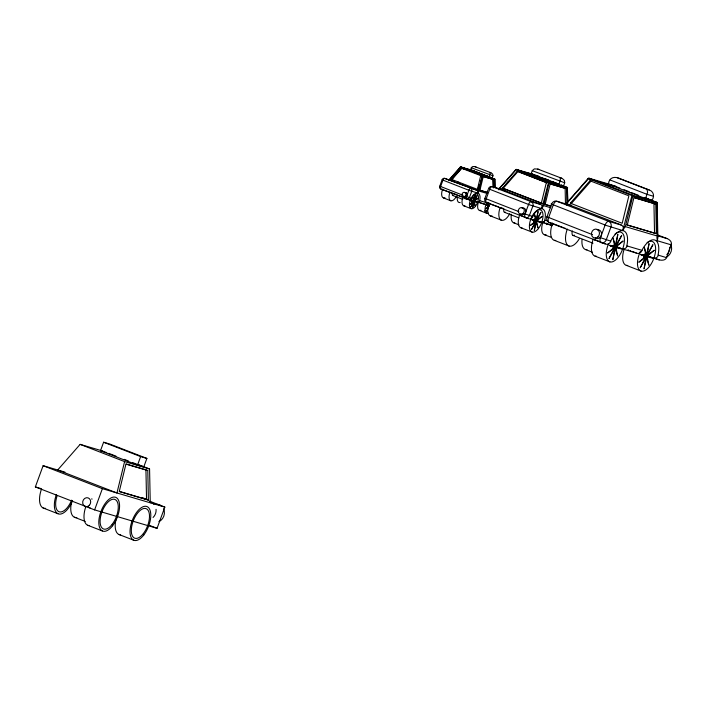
<?xml version="1.0" encoding="UTF-8"?>
<svg xmlns="http://www.w3.org/2000/svg" width="707" height="707" viewBox="0 0 707 707"><rect width="100%" height="100%" fill="white"/><g stroke="black" fill="none" stroke-linecap="round" stroke-linejoin="round"><path stroke-width="1.06" d="M567.862 201.99L567.368 187.443L567.624 201.539M567.641 187.991L548.482 182.335L515.774 169.583L534.863 175.018M534.024 221.68L535.694 222.325L534.315 230.473L536.18 222.184L533.732 221.3M535.022 218.949L536.693 219.594L538.071 211.446L536.206 219.744L534.457 214.23L535.712 220.354L531.514 219.577L535.402 221.194L530.347 225.462L535.393 221.954L531.417 229.616L535.694 222.325M612.819 248.113L614.666 248.837L612.836 259.699L615.32 248.643L613.473 247.927M614.153 244.481L616 245.196L617.838 234.335L615.346 245.391L613.022 238.038L614.692 246.204L609.089 245.17L614.286 247.326L607.543 253.009L614.277 248.334L608.974 258.559L614.666 248.837M644.042 257.33L645.889 258.046L644.05 268.907L646.543 257.852L643.644 256.827M645.367 253.689L647.223 254.405L649.061 243.544L646.569 254.6L644.722 253.884M657.89 235.033L667.046 238.577C669.759 239.558 672.198 242.068 671.279 244.869L657.298 240.751L656.865 202.396L644.598 197.509M657.625 239.24L657.978 236.836A1.361 0.645 -68.8 0 0 657.961 236.598M80.138 444.367L124.591 461.6L116.955 492.973L57.691 469.996L80.138 444.367L103.036 451.128M477.897 189.556L451.446 179.348L461.264 168.142L481.237 175.831L480.716 175.681L477.375 189.405L477.897 189.556L478.922 185.331M478.038 192.384L482.421 175.256L478.957 191.067L487.088 193.462M479.24 188.884L480.778 182.547M481.29 180.435L482.315 176.22L493.459 179.437L493.619 186.842M487.194 192.445L479.903 190.298L483.243 176.573L482.315 176.22M541.332 203.165L546.343 182.583L517.171 171.271L502.438 188.089L542.119 203.395L502.438 188.089M541.756 208.618A3.464 2.961 -41.9 0 0 540.652 204.456L501.74 189.423L492.372 186.657A3.394 2.978 -73.6 0 0 488.422 188.769L529.667 204.889L541.801 208.627L548.614 182.123L567.341 187.496L561.119 184.987M622.761 230.553A4.622 3.942 -41.9 0 0 621.285 225.012L569.391 204.959L556.904 201.283A4.525 3.968 -73.6 0 0 551.646 204.084L551.107 203.97L606.641 225.586L622.805 230.57L632.031 195.114L656.723 202.211A0.901 0.795 -73.6 0 1 657.183 203.086L657.864 236.209L625.359 226.62L632.827 195.91A0.901 0.795 -73.6 0 0 632.341 195.017L588.904 178.208L565.75 204.544M492.965 175.822L492.682 174.108L490.95 172.755L474.618 166.552L472.7 166.56L471.41 167.532L470.526 169.883L489.05 177.068L492.169 177.987L492.965 175.822L471.304 167.762M564.716 182.795L564.407 180.426L562.242 178.447L537.727 169.061L534.368 168.893L532.238 170.67L564.716 182.795L563.523 186.038L558.839 184.66L560.333 180.329L560.236 177.952M649.159 189.936L647.02 189.299L647.612 192.366L645.535 198.614L651.783 200.452C654.903 196.679 653.781 191.358 649.159 189.936L619.465 178.429C613.835 175.91 608.692 178.014 608.497 184.253L655.857 202.538M653.33 196.21L647.091 194.372L610.061 179.967M149.504 501.148L164.828 507.096L157.06 528.323L94.614 509.897L35.35 486.92L43.118 465.692L64.973 472.143M100.491 450.721L103.602 442.228L109.841 444.067L146.888 458.428L143.777 466.92L137.538 465.082L100.491 450.721L106.739 452.56M94.614 509.897L102.382 488.67L164.828 507.096M137.538 465.082L140.64 456.589L146.888 458.428M448.485 191.783L440.85 189.016A2.262 1.988 -73.6 0 1 439.772 186.171L442.105 179.799A2.262 1.988 -73.6 0 1 444.73 178.394L476.907 190.289L444.73 178.394A2.262 1.078 -68.8 0 0 442.918 180.214L440.585 186.586A2.262 1.078 -68.8 0 0 440.85 189.016L468.856 199.674A2.254 1.971 -73.6 0 0 471.693 198.34M489.05 177.068L490.119 173.047M532.813 216.572A3.376 2.961 -73.6 0 1 528.544 218.613L486.54 202.582A3.394 2.978 -73.6 0 1 484.931 198.322L488.077 189.723M559.219 184.748L531.063 173.887L532.23 170.705M546.988 216.828L551.646 204.084M654.187 257.834C657.28 259.999 664.774 261.997 666.595 257.657L671.279 244.869M666.595 257.657L658.023 255.077A18.099 8.661 -68.8 0 0 654.62 239.965A18.099 8.661 -68.8 0 0 641.903 250.322L626.8 245.868A18.099 8.661 -68.8 0 0 623.406 230.747A18.099 8.661 -68.8 0 0 610.68 241.105L599.174 237.252M472.055 171.483L472.956 170.458L460.469 166.896L449.325 179.578L454.407 181.08M472.568 171.766L473.018 170.493M470.641 200.85L473.416 201.928L470.765 207.036L473.61 202.175L472.691 207.611L473.937 202.078L475.104 205.755L474.264 201.672L462.899 197.315A7.918 3.791 -68.8 0 0 464.923 205.834M484.525 210.925L486.381 211.64L488.139 208.238M534.492 219.002L536.993 219.974L540.961 212.303L536.693 219.594M614.551 244.976L616.398 245.7L621.7 235.466L616 245.196M645.765 254.193L647.621 254.909L652.923 244.684L647.223 254.405M542.322 207.628L543.321 206.011M623.512 229.245L624.847 227.071M486.381 211.64L488.272 208.406M645.889 258.046L640.197 267.767L645.491 257.542L638.766 262.226L645.5 256.535L640.312 254.387L645.915 255.413L644.245 247.247L646.569 254.6M498.497 189.317L498.868 188.778M505.355 190.227L499.257 188.433L515.969 169.406L533.697 174.452M449.157 180.029L460.752 166.861M451.437 178.191L452.842 176.591M451.667 179.348L461.485 168.142M461.786 168.293L451.967 179.498L451.446 179.348M499.009 189.105L516.446 169.362L549.145 182.097L543.71 205.666L550.815 207.761M506.274 184.085L508.377 181.681M503.225 188.318L517.957 171.501L547.121 182.813L546.343 182.583M612.297 185.084L589.011 178.217A0.901 0.795 -73.6 0 0 588.074 178.553L566.086 203.643L571.336 205.189M570.337 203.183L589.974 180.762L591.017 181.072L571.371 203.492L570.337 203.183L622.195 223.288L628.868 195.839L589.974 180.762M488.97 205.543L487.105 205.198L489.032 206.029L485.665 208.865L488.183 207.116M644.837 254.838L647.612 255.916L654.346 250.234L647.621 254.909M473.416 201.928L470.049 204.261L473.416 201.424L470.827 200.346L473.628 200.859L472.789 196.776L473.955 200.452L475.201 194.92L474.282 200.355L477.128 195.494L474.477 200.602L477.844 198.269L474.477 201.106L477.066 202.184L474.264 201.672M536.993 219.974L542.039 216.466L536.984 220.725L540.873 222.343L532.504 219.957L540.873 222.343M616.398 245.7L623.123 241.016L616.389 246.708L621.577 248.855L615.983 247.83L610.424 245.674L616.027 246.708L621.577 248.855M618.528 178.535L619.465 178.429M589.134 178.862L613.535 186.135L613.535 185.596M656.865 202.927L632.827 195.91L588.056 178.473M567.58 187.912L561.243 185.534M469.916 199.613L468.043 199.268L469.775 199.984M472.426 200.77L474.291 201.106L472.559 200.39M481.688 203.209L489.235 205.463L487.388 204.747M652.8 258.073L647.241 255.916L641.647 254.882L647.197 257.039L652.8 258.073L647.612 255.916M546.838 216.784L592.537 234.68M442.105 179.799L469.598 190.554L477.685 193.046M484.931 198.322L518.832 211.605M439.772 186.171L463.058 195.291M608.497 184.253L613.694 185.791M537.727 169.061L539.291 169.521M634.161 197.527L655.787 204.084L656.396 233.681L627.259 225.082L633.932 197.633L655.787 204.084M559.953 177.678L561.561 178.155M531.063 173.887L539.856 176.865M524.665 173.383L527.74 174.293M517.171 171.271L517.957 171.501M549.772 183.687L566.528 188.76L566.837 203.563M566.528 188.76L550.143 183.926L545.132 204.509L550.338 206.046M474.971 166.666L476.014 166.967M489.792 172.411L490.826 172.711M470.526 169.883L492.169 177.987M462.546 168.363L471.481 171.006M461.264 168.142L465.453 169.309M468.441 170.193L472.409 171.359M473.496 171.748L474.017 171.898M482.448 175.265L494.759 178.942L495.041 187.585M483.243 176.573L494.175 179.799L494.326 187.196M653.931 232.647L654.974 232.957M626.446 224.667L656.396 233.681M621.25 225.065L608.762 221.379L556.904 201.283A4.525 2.165 -68.8 0 0 553.272 204.906L548.605 217.65A4.525 2.165 -68.8 0 0 549.136 222.511L605.157 243.844L594.048 239.532L595.091 239.841M657.678 235.811L667.046 238.577M544.788 204.279L551.027 206.117M540.634 204.5L531.266 201.734L492.372 186.657A3.394 1.626 -68.8 0 0 489.642 189.379L486.151 198.932A3.394 1.626 -68.8 0 0 486.54 202.582L498.78 206.965M457.447 181.982L459.479 182.574M480.018 190.245L487.309 192.392M487.565 202.29A9.05 4.33 -68.8 0 0 487.229 202.918L479.682 200.691A9.05 4.33 -68.8 0 0 477.985 193.135A9.05 4.33 -68.8 0 0 471.622 198.314L465.259 196.148M547.881 221.008L544.797 220.098A13.574 6.496 -68.8 0 0 542.242 208.759A13.574 6.496 -68.8 0 0 532.698 216.528L523.463 213.408M449.007 191.933L452.533 193.064A2.262 1.078 -68.8 0 0 452.392 195.088A2.262 1.078 -68.8 0 0 453.496 195.309M503.092 208.362L500.167 207.505A11.878 5.683 -68.8 0 0 500.839 219.93A11.878 5.683 -68.8 0 0 509.765 213.735M552.255 223.43L549.136 222.511A4.525 3.968 -73.6 0 1 546.865 217.217M462.899 197.315L464.632 197.827M472.674 200.381L484.472 204.288M564.416 228.043L565.45 228.352M520.228 215.352L521.006 215.582M544.425 222.484L543.639 222.254L544.16 222.458M541.049 222.263L551.973 225.489A3.376 2.961 -73.6 0 0 552.503 225.745M622.849 249.058L636.38 253.053A4.498 3.95 -73.6 0 0 642.053 250.375M654.072 258.276L659.278 259.805M124.591 461.6L149.566 468.971L150.255 502.792M126.164 463.995L144.891 469.528M147.79 470.553L125.934 464.101L119.253 491.542L148.39 500.141L147.79 470.553L145.934 469.828L146.543 499.425L148.39 500.141M145.934 499.115L146.976 499.425L141.886 497.454M119.483 491.445L146.543 499.425M35.35 486.92L40.644 488.484M617.388 177.81L647.038 189.308M613.358 185.402L616.38 186.568M614.737 186.1L619.88 188.089M623.998 189.688L629.142 191.677M631.201 192.481L638.403 195.273M644.581 197.668L651.783 200.452M535.729 175.142L539.786 176.715M544.867 178.685L548.932 180.258M551.973 181.443L558.07 183.802M541.916 177.669L559.414 184.447M561.464 185.243L563.523 186.038M473.946 170.838L494.723 179.163L472.718 170.652L460.319 167.038L482.695 175.707L494.891 179.251L494.873 187.178M460.787 166.861L489.368 177.855M494.175 179.799L493.247 179.437L493.424 187.894M478.984 189.936L479.903 190.298M645.394 255.006L652.34 257.693M644.059 254.697L645.915 255.413M628.046 249.818L628.735 250.092M630.131 250.632L630.821 250.897M632.208 251.436L632.906 251.71M633.605 251.975L636.38 253.053M640.869 254.741L645.5 256.535M613.614 245.629L621.117 248.484M553.298 223.739L563.399 227.654M609.655 245.532L614.286 247.326M545.724 223.067L546.767 223.474M547.289 223.668L548.853 224.278M549.374 224.481L551.973 225.489M533.652 219.435L540.007 221.865M533.211 219.382L535.712 220.354M573.032 235.466L592.979 243.199M528.562 218.578L519.618 215.043A11.878 5.683 -68.8 0 0 522.066 227.91M532.901 220.222L535.402 221.194M489.156 205.357L487.309 204.641L489.041 205.357M478.966 202.105L478.506 201.928A7.918 3.791 -68.8 0 0 480.963 210.306M479.956 202.538L480.999 202.936M504.471 212.294L518.797 217.853M487.176 205.808L489.023 206.532M470.844 199.781L477.066 202.184M453.346 193.373L454.15 193.691M454.963 194.001L457.394 194.946M459.02 195.574L459.824 195.883M460.637 196.201L461.45 196.519M462.254 196.829L463.067 197.147M452.798 195.494L462.767 199.356M585.555 249.544L592.466 252.231M626.305 265.346L641.116 271.09M513.856 222.864L518.911 224.817M544.417 234.706L551.487 237.446M479.434 210.43L486.84 213.302M554.332 240.336L569.153 246.08M595.082 256.128L609.894 261.873M490.446 215.953L501.555 220.257M520.997 227.795L532.115 232.108M443.448 197.925L450.854 200.797M463.819 205.825L471.224 208.698M103.602 442.228L140.64 456.589M138.448 464.667L149.566 468.971M108.798 453.364L116.001 456.148M124.229 459.347L128.347 460.937M132.456 462.537L143.777 466.92M43.118 465.692L102.382 488.67M149.911 525.548L157.06 528.323M74.35 517.197L85.211 521.413M118.794 534.43L133.614 540.175M43.127 507.988L57.947 513.733M87.58 525.221L102.391 530.966M644.651 254.838L647.241 255.916M613.429 245.629L616.027 246.708M533.785 219.515L536.71 220.725M486.434 204.95L489.032 206.029M646.543 257.852L648.867 265.205L647.197 257.039M615.32 248.643L617.644 255.996L615.983 247.83M536.18 222.184L537.93 227.698L536.675 221.574M653.931 203.369L654.541 232.957M565.14 188.221L565.467 204.076M492.947 179.286L493.097 186.683M444.977 197.801A7.918 3.791 -68.8 0 1 442.52 189.423M460.169 202.538A7.918 3.791 -68.8 0 1 457.385 196.838M488.369 213.178A7.918 3.791 -68.8 0 1 485.099 210.659A7.918 3.791 -68.8 0 1 486.805 202.794M463.598 196.767A9.05 4.33 -68.8 0 0 463.306 197.527L463.819 197.677A7.918 3.791 -68.8 0 1 464.084 197.014M465.683 193.082A9.05 4.33 -68.8 0 1 466.196 192.445M479.841 200.744A2.254 2.103 59.1 0 1 477.19 202.114M487.3 202.944A2.254 1.971 -73.6 0 1 484.463 204.305M456.324 196.449A7.918 3.791 -68.8 0 1 450.377 200.576A7.918 3.791 -68.8 0 1 449.935 192.295M464.888 192.64A2.262 1.988 -73.6 0 1 466.991 194.142A2.262 1.988 -73.6 0 1 465.886 196.82A2.262 1.988 -73.6 0 1 463.394 196.254M442.935 189.617A2.254 2.148 -26.7 0 1 442.211 189.14M448.839 180.639A2.307 1.971 -41.9 0 1 450.986 180.214M476.925 190.263A2.307 1.971 -41.9 0 1 477.658 193.038M465.259 199.1A2.262 1.078 -68.8 0 1 465.374 198.481M492.099 215.962A11.878 5.683 -68.8 0 1 489.058 203.192M514.917 222.97A11.878 5.683 -68.8 0 1 511.355 214.318M546.078 234.724A11.878 5.683 -68.8 0 1 543.029 221.954M521.996 208.194A3.394 2.978 -73.6 0 1 525.548 209.652A3.394 2.978 -73.6 0 1 524.621 213.912A3.394 2.978 -73.6 0 1 520.75 213.921M545.026 220.177A3.376 3.155 59.1 0 1 541.2 222.29M489.668 203.492A3.376 3.217 -26.7 0 1 488.413 202.573M498.78 189.838A3.464 2.961 -41.9 0 1 501.758 189.379M505.311 212.153A3.394 1.626 -68.8 0 1 503.976 208.945M546.573 224.614A3.394 1.626 -68.8 0 1 546.838 223.385M670.696 244.198A9.05 7.936 -73.6 0 1 666.657 257.021M555.755 240.477A15.837 7.574 -68.8 0 1 552.485 223.324M586.969 249.686A15.837 7.574 -68.8 0 1 582.029 239.602M647.126 242.616A15.837 7.574 -68.8 0 1 655.195 253.521A15.837 7.574 -68.8 0 1 641.647 271.205A15.837 7.574 -68.8 0 1 640.383 251.409M614.966 234.123A15.837 7.574 -68.8 0 1 624.21 242.855A15.837 7.574 -68.8 0 1 611.184 262.023A15.837 7.574 -68.8 0 1 608.568 243.544M610.83 241.158A4.498 3.95 -73.6 0 1 605.139 243.88M596.496 256.279A15.837 7.574 -68.8 0 1 593.235 239.125M627.719 265.487A15.837 7.574 -68.8 0 1 623.998 249.677M579.36 238.683A15.837 7.574 -68.8 0 1 567.88 245.417A15.837 7.574 -68.8 0 1 567.306 229.068M597.221 229.766A4.525 3.968 -73.6 0 1 601.401 235.122A4.525 3.968 -73.6 0 1 595.144 237.967M669.556 247.167A9.05 7.936 -73.6 0 1 666.789 254.723M658.341 255.183A4.498 4.207 59.1 0 1 653.604 258.09M657.059 237.596A4.622 3.853 76.7 0 1 657.245 240.725M627.118 245.974A4.498 4.207 59.1 0 1 622.514 248.899M566.528 204.986A4.622 3.942 -41.9 0 1 569.418 204.906M552.503 223.297A4.498 4.286 -26.7 0 1 552.211 223.076M612.421 185.738A0.901 0.795 -73.6 0 1 612.607 185.534M565.6 204.12A1.361 0.645 -68.8 0 1 565.777 203.872M624.864 227.097A1.361 0.645 -68.8 0 1 625.041 226.85M574.429 235.113A4.525 2.165 -68.8 0 1 572.378 230.986M120.623 534.828A18.099 8.661 -68.8 0 1 115.851 520.096M89.4 525.619A18.099 8.661 -68.8 0 1 85.627 507.219M45.619 508.342A18.099 8.661 -68.8 0 1 41.598 488.767M72.6 500.627A18.099 8.661 -68.8 0 1 58.23 513.856A18.099 8.661 -68.8 0 1 56.41 494.511M76.833 517.551A18.099 8.661 -68.8 0 1 71.398 502.863M71.619 500.167A15.837 7.574 -68.8 0 1 59.3 511.824A15.837 7.574 -68.8 0 1 57.081 495.881M155.567 504.498A9.05 7.936 -73.6 0 1 161.894 506.371M163.591 508.793A9.05 7.936 -73.6 0 1 158.898 521.625M149.53 501.961A9.05 7.936 -73.6 0 1 153.976 504.338M156.061 509.323A9.05 7.936 -73.6 0 1 153.083 517.462M90.116 507.847A4.525 3.968 -73.6 0 1 87.889 506.663M91.574 498.939A4.525 3.968 -73.6 0 1 92.131 499.062M468.847 190.263L466.514 196.634A2.262 1.078 -68.8 0 0 466.779 199.065A2.262 1.988 -73.6 0 0 469.404 197.66L471.737 191.288A2.262 1.988 -73.6 0 0 470.659 188.451A2.262 1.078 -68.8 0 0 468.847 190.263M528.536 204.464L525.045 214.018A3.394 1.626 -68.8 0 0 525.434 217.659A3.394 2.978 -73.6 0 0 529.384 215.555L532.875 206.002A3.394 2.978 -73.6 0 0 531.266 201.734A3.394 1.626 -68.8 0 0 528.536 204.464M605.13 225.012L600.464 237.755A4.525 2.165 -68.8 0 0 600.994 242.616A4.525 3.968 -73.6 0 0 606.253 239.806L610.919 227.062A4.525 3.968 -73.6 0 0 608.762 221.379A4.525 2.165 -68.8 0 0 605.13 225.012M465.224 196.228A2.262 1.988 -73.6 0 0 464.782 192.428A2.262 1.988 -73.6 0 0 462.016 194.991A2.262 1.988 -73.6 0 0 465.224 196.228M475.36 206.426A7.918 3.791 -68.8 0 0 476.986 193.965A7.918 3.791 -68.8 0 0 469.501 203.413A7.918 3.791 -68.8 0 0 475.36 206.426M523.109 213.408A3.394 2.978 -73.6 0 0 522.446 207.699A3.394 2.978 -73.6 0 0 518.293 211.543A3.394 2.978 -73.6 0 0 523.109 213.408M538.31 228.697A11.878 5.683 -68.8 0 0 540.749 210.006A11.878 5.683 -68.8 0 0 529.525 224.181A11.878 5.683 -68.8 0 0 538.31 228.697M597.892 236.942A4.525 3.968 -73.6 0 0 597.017 229.333A4.525 3.968 -73.6 0 0 591.476 234.459A4.525 3.968 -73.6 0 0 597.892 236.942M143.821 534.96A18.099 8.661 -68.8 0 0 147.197 506.645A18.099 8.661 -68.8 0 0 130.203 528.624A18.099 8.661 -68.8 0 0 143.821 534.96M112.599 525.752A18.099 8.661 -68.8 0 0 115.983 497.436A18.099 8.661 -68.8 0 0 98.98 519.406A18.099 8.661 -68.8 0 0 112.599 525.752M143.388 533.52A15.837 7.574 -68.8 0 0 146.349 508.74A15.837 7.574 -68.8 0 0 131.475 527.97A15.837 7.574 -68.8 0 0 143.388 533.52M112.174 524.311A15.837 7.574 -68.8 0 0 115.135 499.531A15.837 7.574 -68.8 0 0 100.261 518.761A15.837 7.574 -68.8 0 0 112.174 524.311M89.338 505.319A4.525 3.968 -73.6 0 0 87.968 497.834A4.525 3.968 -73.6 0 0 82.746 503.357A4.525 3.968 -73.6 0 0 89.338 505.319"/></g></svg>
